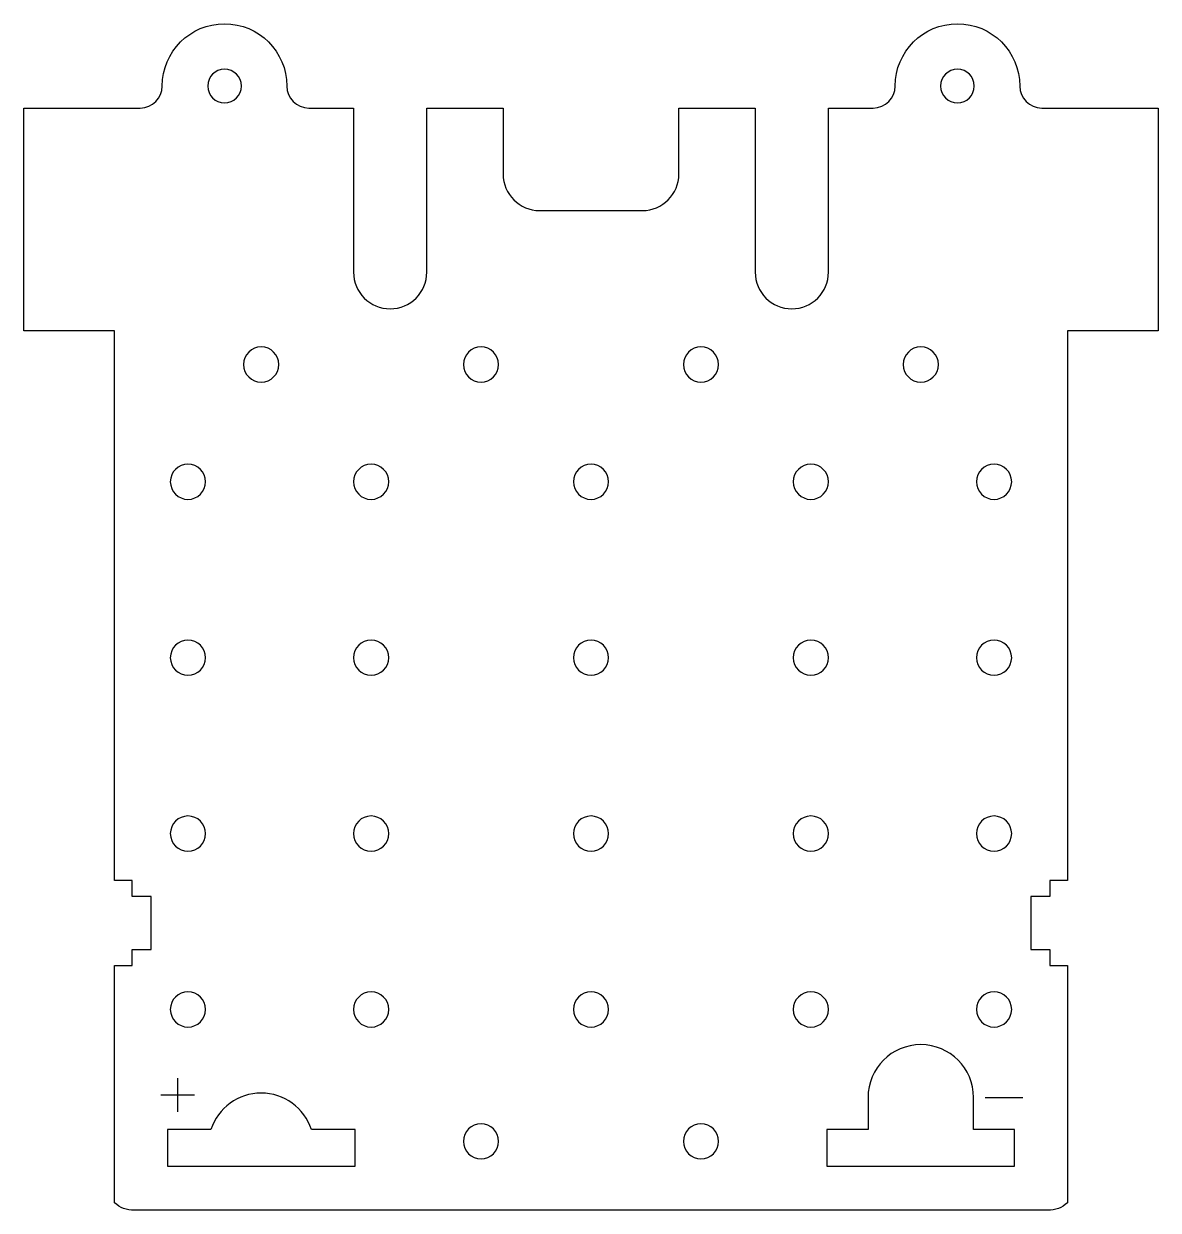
# Model space of a CAD drawing. Header units: metres. Extents: x -65.9 to 11.5, y -9.8 to 71.1.
import ezdxf

# ---------------------------------------------------------------- set-up
doc = ezdxf.new("R2010")
doc.units = ezdxf.units.M

msp = doc.modelspace()

# ---------------------------------------------------------------- linework, layer by layer
at = {"layer": 'ENGRAVE'}
for points in [[(-55.388, -3.091), (-55.388, -0.803)], [(-54.244, -1.947), (-56.532, -1.947)], [(-0.294, -2.119), (2.274, -2.119)]]:
    msp.add_lwpolyline(points, dxfattribs=at)
at = {"layer": 'HOLES'}
for points in [[(-53.344, 66.891, 1), (-51.044, 66.891, 1)], [(-3.344, 66.891, 1), (-1.044, 66.891, 1)], [(-49.694, 46.691, 1), (-49.694, 49.091, 1), (-49.694, 46.691)], [(-34.694, 46.691, 1), (-34.694, 49.091, 1), (-34.694, 46.691)], [(-19.694, 46.691, 1), (-19.694, 49.091, 1), (-19.694, 46.691)], [(-4.694, 46.691, 1), (-4.694, 49.091, 1), (-4.694, 46.691)], [(-54.694, 38.691, 1), (-54.694, 41.091, 1), (-54.694, 38.691)], [(-42.194, 38.691, 1), (-42.194, 41.091, 1), (-42.194, 38.691)], [(-27.194, 38.691, 1), (-27.194, 41.091, 1), (-27.194, 38.691)], [(-12.194, 38.691, 1), (-12.194, 41.091, 1), (-12.194, 38.691)], [(0.306, 38.691, 1), (0.306, 41.091, 1), (0.306, 38.691)], [(-54.694, 26.691, 1), (-54.694, 29.091, 1), (-54.694, 26.691)], [(-42.194, 26.691, 1), (-42.194, 29.091, 1), (-42.194, 26.691)], [(-27.194, 26.691, 1), (-27.194, 29.091, 1), (-27.194, 26.691)], [(-12.194, 26.691, 1), (-12.194, 29.091, 1), (-12.194, 26.691)], [(0.306, 26.691, 1), (0.306, 29.091, 1), (0.306, 26.691)], [(-54.694, 14.691, 1), (-54.694, 17.091, 1), (-54.694, 14.691)], [(-42.194, 14.691, 1), (-42.194, 17.091, 1), (-42.194, 14.691)], [(-27.194, 14.691, 1), (-27.194, 17.091, 1), (-27.194, 14.691)], [(-12.194, 14.691, 1), (-12.194, 17.091, 1), (-12.194, 14.691)], [(0.306, 14.691, 1), (0.306, 17.091, 1), (0.306, 14.691)], [(-54.694, 2.691, 1), (-54.694, 5.091, 1), (-54.694, 2.691)], [(-42.194, 2.691, 1), (-42.194, 5.091, 1), (-42.194, 2.691)], [(-27.194, 2.691, 1), (-27.194, 5.091, 1), (-27.194, 2.691)], [(-12.194, 2.691, 1), (-12.194, 5.091, 1), (-12.194, 2.691)], [(0.306, 2.691, 1), (0.306, 5.091, 1), (0.306, 2.691)], [(-8.294, -4.309), (-11.094, -4.309), (-11.094, -6.809), (1.706, -6.809), (1.706, -4.309), (-1.094, -4.309), (-1.094, -2.109, 0.414), (-4.694, 1.491, 0.414), (-8.294, -2.109)], [(-43.294, -6.809), (-43.294, -4.309), (-46.267, -4.309, 0.729), (-53.122, -4.309), (-56.094, -4.309), (-56.094, -6.809)], [(-34.694, -6.309, 1), (-34.694, -3.909, 1), (-34.694, -6.309)], [(-19.694, -6.309, 1), (-19.694, -3.909, 1), (-19.694, -6.309)]]:
    msp.add_lwpolyline(points, format="xyb", close=True, dxfattribs=at)
at = {"layer": 'OUTLINE'}
msp.add_lwpolyline([(11.506, 50.191), (5.306, 50.191), (5.306, 12.691), (4.106, 12.691), (4.106, 11.591), (2.806, 11.591), (2.806, 7.991), (4.106, 7.991), (4.106, 6.891), (5.306, 6.891), (5.306, -9.309, -0.183), (3.983, -9.809), (-58.371, -9.809, -0.183), (-59.694, -9.309), (-59.694, 6.891), (-58.494, 6.891), (-58.494, 7.991), (-57.194, 7.991), (-57.194, 11.591), (-58.494, 11.591), (-58.494, 12.691), (-59.694, 12.691), (-59.694, 50.191), (-65.894, 50.191), (-65.894, 65.391), (-57.944, 65.391, 0.414), (-56.444, 66.891, -0.414), (-52.194, 71.141, -0.414), (-47.944, 66.891, 0.414), (-46.444, 65.391), (-43.394, 65.391), (-43.394, 54.191, 1), (-38.394, 54.191), (-38.394, 65.391), (-33.194, 65.391), (-33.194, 60.891, 0.412), (-30.694, 58.391), (-23.694, 58.391, 0.412), (-21.194, 60.891), (-21.194, 65.391), (-15.994, 65.391), (-15.994, 54.191, 1), (-10.994, 54.191), (-10.994, 65.391), (-7.944, 65.391, 0.414), (-6.444, 66.891, -0.414), (-2.194, 71.141, -0.414), (2.056, 66.891, 0.414), (3.556, 65.391), (11.506, 65.391)], format="xyb", close=True, dxfattribs=at)

doc.saveas('drawing.dxf')
